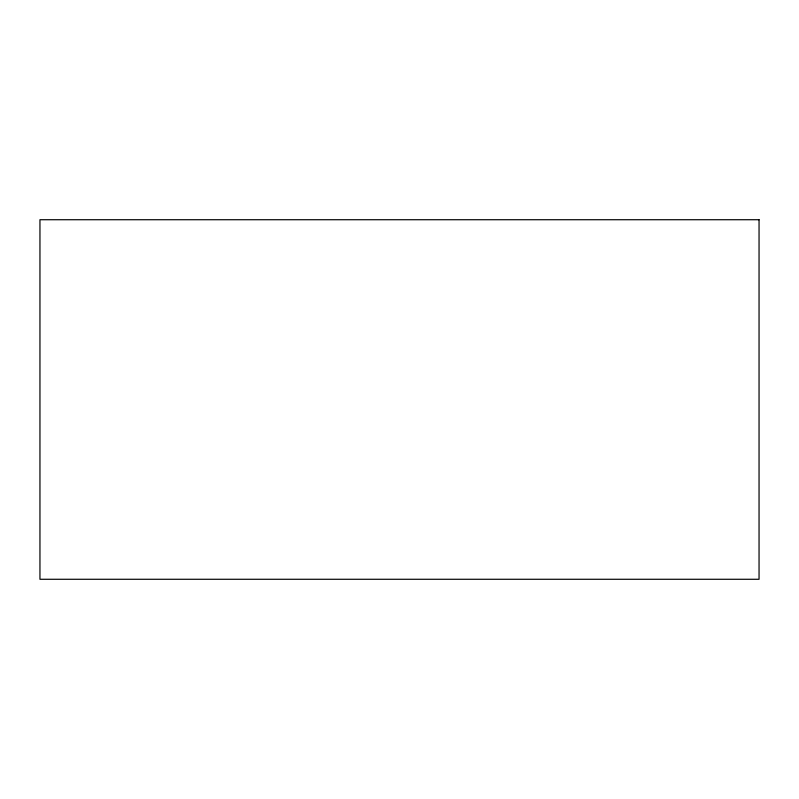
<?xml version="1.0" encoding="UTF-8"?>
<svg xmlns="http://www.w3.org/2000/svg" width="799" height="799" viewBox="0 0 799 799"><rect width="100%" height="100%" fill="white"/><g stroke="black" fill="none" stroke-linecap="round" stroke-linejoin="round"><path stroke-width="1.2" d="M759.05 219.725L39.95 219.725L39.95 579.275L759.05 579.275L759.05 219.725"/></g></svg>
